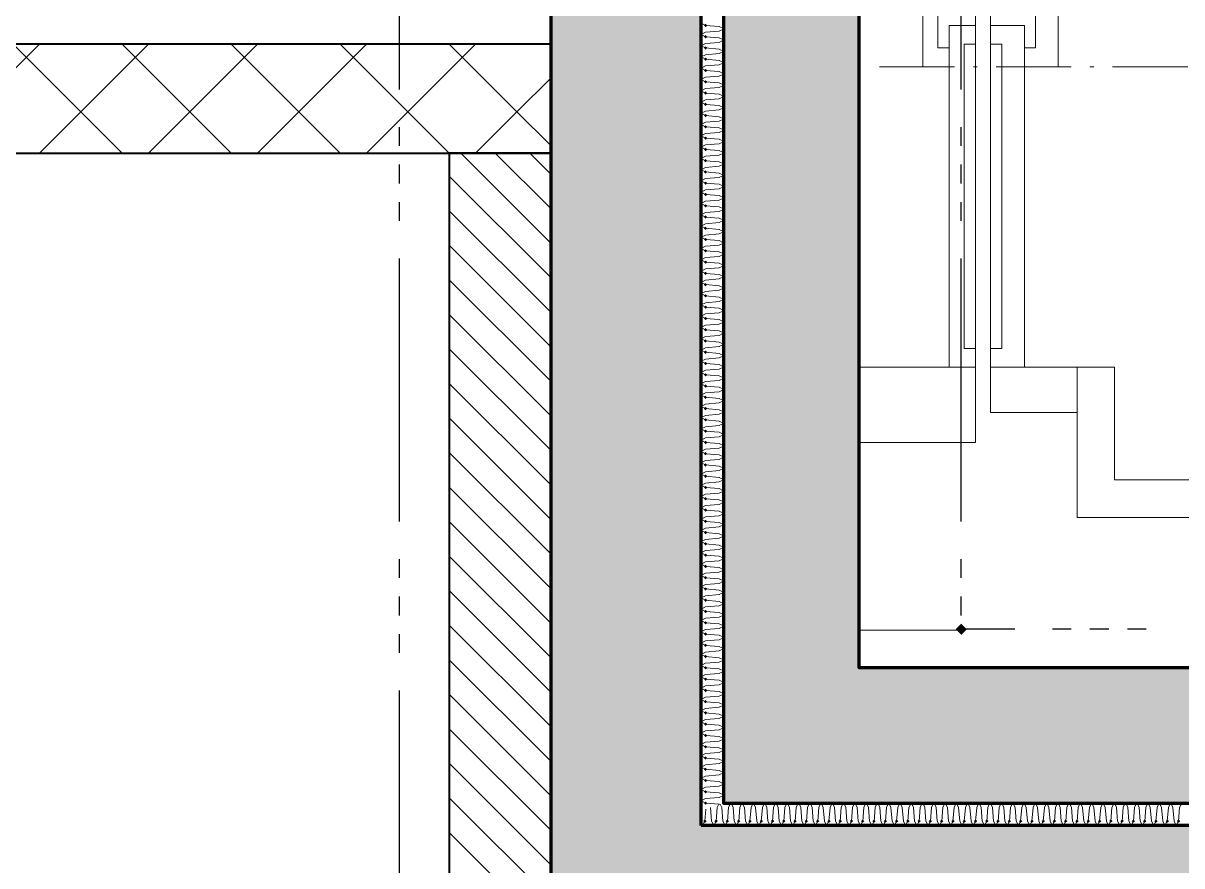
# Model space of a CAD drawing. Header units: millimetres. Extents: x 0 to 594, y 0 to 420.
# Drawn here: x 101.4 to 116.98, y 197.66 to 209 of the extents above; entities that cross this region are included whole.
import ezdxf

# ---------------------------------------------------------------- set-up
doc = ezdxf.new("R2010")
doc.units = ezdxf.units.MM
doc.header["$LTSCALE"] = 8
for name, color, linetype in [('PDF_Kuchyne', 7, 'Continuous'), ('PDF_Pozarni useky', 7, 'Continuous'), ('PDF_Pricky sadrokarton', 7, 'Continuous'), ('PDF_Pricky zdene', 7, 'Continuous'), ('PDF_Steny obvodove nosne', 7, 'Continuous'), ('PDF_Steny sendvic', 7, 'Continuous'), ('PDF_Steny vnitrni', 7, 'Continuous'), ('PDF_Vytah', 7, 'Continuous')]:
    doc.layers.add(name, color=color, linetype=linetype)

msp = doc.modelspace()

# ---------------------------------------------------------------- linework, layer by layer
at = {"layer": 'PDF_Kuchyne', "lineweight": 13}
msp.add_lwpolyline([(107.133, 189.051), (107.133, 207.248), (101.067, 207.248), (89.441, 207.248), (89.441, 201.182), (101.067, 201.182), (101.067, 189.051), (95.001, 189.051), (95.001, 182.985), (107.133, 182.985), (107.133, 189.051)], dxfattribs=at)
at = {"layer": 'PDF_Pozarni useky', "lineweight": 30}
for points in [[(106.466, 208.105), (106.466, 211.644)], [(114.018, 208.105), (114.018, 211.644)], [(106.466, 207.347), (106.466, 207.6)], [(114.018, 207.347), (114.018, 207.6)], [(106.466, 206.841), (106.466, 207.094)], [(114.018, 206.841), (114.018, 207.094)], [(106.466, 206.336), (106.466, 206.589)], [(114.018, 206.336), (114.018, 206.589)], [(106.466, 202.292), (106.466, 205.831)], [(114.018, 202.292), (114.018, 205.831)], [(106.466, 201.534), (106.466, 201.787)], [(114.018, 201.534), (114.018, 201.787)], [(106.466, 201.028), (106.466, 201.281)], [(114.018, 201.028), (114.018, 201.281)], [(114.737, 200.842), (114.018, 200.842)], [(115.496, 200.842), (115.243, 200.842)], [(116.001, 200.842), (115.748, 200.842)], [(116.506, 200.842), (116.254, 200.842)], [(106.466, 200.523), (106.466, 200.776)], [(106.466, 196.479), (106.466, 200.017)]]:
    msp.add_lwpolyline(points, dxfattribs=at)
at = {"layer": 'PDF_Pozarni useky', "lineweight": 30, "transparency": 33554559}
for points in [[(114.093, 200.842), (114.018, 200.766), (114.018, 200.917), (113.942, 200.842)], [(114.018, 200.766), (113.942, 200.842), (114.093, 200.842), (114.018, 200.917)]]:
    msp.add_solid(points, dxfattribs=at)
at = {"layer": 'PDF_Pricky sadrokarton', "lineweight": 40}
msp.add_lwpolyline([(108.649, 182.985), (108.649, 186.978), (108.498, 186.978), (108.498, 207.248), (107.133, 207.248), (107.133, 186.978), (107.133, 182.985)], close=True, dxfattribs=at)
at = {"layer": 'PDF_Pricky sadrokarton', "lineweight": 9}
for points in [[(108.498, 206.038), (107.287, 207.248)], [(108.498, 206.502), (107.752, 207.248)], [(108.498, 206.967), (108.217, 207.248)], [(108.498, 205.573), (107.133, 206.938)], [(108.498, 205.108), (107.133, 206.473)], [(108.498, 204.644), (107.133, 206.009)], [(108.498, 204.179), (107.133, 205.544)], [(108.498, 203.714), (107.133, 205.079)], [(108.498, 203.25), (107.133, 204.615)], [(108.498, 202.785), (107.133, 204.15)], [(108.498, 202.32), (107.133, 203.685)], [(108.498, 201.856), (107.133, 203.221)], [(108.498, 201.391), (107.133, 202.756)], [(108.498, 200.926), (107.133, 202.291)], [(108.498, 200.462), (107.133, 201.827)], [(108.498, 201.856), (108.498, 201.856)], [(108.498, 199.997), (107.133, 201.362)], [(108.498, 199.532), (107.133, 200.897)], [(108.498, 199.068), (107.133, 200.433)], [(108.498, 198.603), (107.133, 199.968)], [(108.498, 198.139), (107.133, 199.503)], [(108.498, 197.674), (107.133, 199.039)], [(108.498, 197.209), (107.133, 198.574)], [(108.498, 196.745), (107.133, 198.109)], [(107.133, 198.109), (107.133, 198.109)]]:
    msp.add_lwpolyline(points, dxfattribs=at)
at = {"layer": 'PDF_Pricky zdene', "lineweight": 40}
msp.add_lwpolyline([(90.907, 207.248), (108.498, 207.248), (108.498, 208.714), (108.447, 208.714), (90.907, 208.714)], dxfattribs=at)
at = {"layer": 'PDF_Pricky zdene', "lineweight": 9}
for points in [[(101.623, 208.714), (100.713, 207.804), (100.157, 207.248)], [(102.735, 207.248), (102.179, 207.804), (101.269, 208.714)], [(103.089, 208.714), (102.179, 207.804), (101.623, 207.248)], [(104.201, 207.248), (103.645, 207.804), (102.735, 208.714)], [(104.555, 208.714), (103.645, 207.804), (103.089, 207.248)], [(105.667, 207.248), (105.111, 207.804), (104.201, 208.714)], [(106.021, 208.714), (105.111, 207.804), (104.555, 207.248)], [(107.133, 207.248), (106.577, 207.804), (105.667, 208.714)], [(107.487, 208.714), (106.577, 207.804), (106.021, 207.248)], [(108.498, 207.349), (108.043, 207.804), (107.133, 208.714)], [(108.498, 208.259), (108.043, 207.804), (107.487, 207.248)]]:
    msp.add_lwpolyline(points, dxfattribs=at)
at = {"layer": 'PDF_Steny obvodove nosne', "lineweight": 70}
for points in [[(110.52, 219.127), (134.783, 219.127), (134.783, 221.149), (131.8, 221.149), (129.071, 221.149), (108.498, 221.149), (108.498, 220.189), (108.498, 219.127), (108.498, 208.714), (108.498, 207.248), (108.498, 198.2)], [(110.52, 198.2), (110.52, 198.402), (110.52, 218.925), (110.52, 219.127)], [(108.498, 198.2), (108.498, 196.178), (110.267, 196.178), (116.939, 196.178), (119.366, 196.178), (132.761, 196.178), (132.761, 189.556), (132.761, 186.978), (132.761, 158.52), (132.761, 156.144), (134.783, 156.144)], [(132.761, 198.2), (110.52, 198.2)]]:
    msp.add_lwpolyline(points, dxfattribs=at)
at = {"layer": 'PDF_Steny obvodove nosne', "color": 9, "lineweight": 9, "true_color": 0xc0c0c0, "transparency": 33554559}
for points in [[(108.498, 219.127), (108.498, 198.2), (110.52, 219.127), (110.52, 198.2)], [(108.498, 196.178), (132.761, 196.178), (108.498, 198.2), (132.761, 198.2)]]:
    msp.add_solid(points, dxfattribs=at)
at = {"layer": 'PDF_Steny sendvic', "lineweight": 30}
for points in [[(110.52, 198.402), (110.52, 198.2), (132.761, 198.2), (134.783, 198.2), (134.833, 198.2), (134.833, 198.503), (134.783, 198.503), (112.643, 198.503), (110.823, 198.503), (110.823, 218.824), (112.643, 218.824), (134.783, 218.824), (134.833, 218.824), (134.833, 219.127), (134.783, 219.127), (110.52, 219.127), (110.52, 218.925)], [(110.52, 218.925), (110.52, 198.402)]]:
    msp.add_lwpolyline(points, dxfattribs=at)
at = {"layer": 'PDF_Steny sendvic', "lineweight": 9}
for points in [[(110.52, 208.997), (110.58, 208.967)], [(110.762, 208.952), (110.58, 208.967)], [(110.762, 208.952), (110.762, 208.952)], [(110.823, 208.925), (110.762, 208.952)], [(110.58, 208.876), (110.52, 208.846)], [(110.52, 208.846), (110.58, 208.815)], [(110.58, 208.876), (110.762, 208.891)], [(110.762, 208.8), (110.58, 208.815)], [(110.762, 208.891), (110.823, 208.918)], [(110.762, 208.8), (110.762, 208.8)], [(110.823, 208.773), (110.762, 208.8)], [(110.762, 208.739), (110.823, 208.767)], [(110.762, 208.739), (110.58, 208.724), (110.52, 208.694)], [(110.52, 208.694), (110.58, 208.664)], [(110.762, 208.649), (110.58, 208.664)], [(110.762, 208.649), (110.762, 208.649)], [(110.823, 208.621), (110.762, 208.649)], [(110.762, 208.588), (110.823, 208.615)], [(110.762, 208.588), (110.58, 208.573), (110.52, 208.542)], [(110.52, 208.542), (110.58, 208.512)], [(110.762, 208.497), (110.58, 208.512)], [(110.762, 208.497), (110.762, 208.497)], [(110.823, 208.47), (110.762, 208.497)], [(110.762, 208.436), (110.823, 208.463)], [(110.762, 208.436), (110.58, 208.421), (110.52, 208.391)], [(110.52, 208.391), (110.58, 208.36)], [(110.762, 208.345), (110.58, 208.36)], [(110.762, 208.345), (110.762, 208.345)], [(110.823, 208.318), (110.762, 208.345)], [(110.762, 208.284), (110.823, 208.312)], [(110.762, 208.284), (110.58, 208.269), (110.52, 208.239)], [(110.52, 208.239), (110.58, 208.209)], [(110.762, 208.194), (110.58, 208.209)], [(110.762, 208.194), (110.762, 208.194)], [(110.823, 208.166), (110.762, 208.194)], [(110.762, 208.133), (110.823, 208.16)], [(110.58, 208.118), (110.52, 208.087)], [(110.52, 208.087), (110.58, 208.057)], [(110.58, 208.118), (110.762, 208.133)], [(110.762, 208.042), (110.58, 208.057)], [(110.762, 208.042), (110.762, 208.042)], [(110.823, 208.015), (110.762, 208.042)], [(110.762, 207.981), (110.823, 208.008)], [(110.762, 207.981), (110.58, 207.966), (110.52, 207.936)], [(110.52, 207.936), (110.58, 207.905)], [(110.762, 207.829), (110.58, 207.814), (110.52, 207.784)], [(110.762, 207.89), (110.58, 207.905)], [(110.762, 207.89), (110.762, 207.89)], [(110.823, 207.863), (110.762, 207.89)], [(110.762, 207.829), (110.823, 207.857)], [(110.52, 207.784), (110.58, 207.754)], [(110.762, 207.678), (110.58, 207.663), (110.52, 207.632)], [(110.762, 207.739), (110.58, 207.754)], [(110.762, 207.739), (110.762, 207.739)], [(110.823, 207.711), (110.762, 207.739)], [(110.762, 207.678), (110.823, 207.705)], [(110.52, 207.632), (110.58, 207.602)], [(110.762, 207.526), (110.58, 207.511), (110.52, 207.481)], [(110.762, 207.587), (110.58, 207.602)], [(110.762, 207.587), (110.762, 207.587)], [(110.823, 207.56), (110.762, 207.587)], [(110.762, 207.526), (110.823, 207.553)], [(110.52, 207.481), (110.58, 207.45)], [(110.762, 207.374), (110.58, 207.359), (110.52, 207.329)], [(110.762, 207.435), (110.58, 207.45)], [(110.762, 207.435), (110.762, 207.435)], [(110.823, 207.408), (110.762, 207.435)], [(110.762, 207.374), (110.823, 207.402)], [(110.52, 207.329), (110.58, 207.299)], [(110.762, 207.223), (110.58, 207.208), (110.52, 207.177)], [(110.762, 207.284), (110.58, 207.299)], [(110.762, 207.284), (110.762, 207.284)], [(110.823, 207.256), (110.762, 207.284)], [(110.762, 207.223), (110.823, 207.25)], [(110.52, 207.177), (110.58, 207.147)], [(110.762, 207.071), (110.58, 207.056), (110.52, 207.026)], [(110.762, 207.132), (110.58, 207.147)], [(110.762, 207.132), (110.762, 207.132)], [(110.823, 207.105), (110.762, 207.132)], [(110.762, 207.071), (110.823, 207.098)], [(110.52, 207.026), (110.58, 206.995)], [(110.762, 206.92), (110.58, 206.905), (110.52, 206.874)], [(110.762, 206.98), (110.58, 206.995)], [(110.762, 206.98), (110.762, 206.98)], [(110.823, 206.953), (110.762, 206.98)], [(110.762, 206.92), (110.823, 206.947)], [(110.52, 206.874), (110.58, 206.844)], [(110.762, 206.768), (110.58, 206.753), (110.52, 206.723)], [(110.762, 206.829), (110.58, 206.844)], [(110.762, 206.829), (110.762, 206.829)], [(110.823, 206.802), (110.762, 206.829)], [(110.762, 206.768), (110.823, 206.795)], [(110.52, 206.723), (110.58, 206.692)], [(110.762, 206.616), (110.58, 206.601), (110.52, 206.571)], [(110.762, 206.677), (110.58, 206.692)], [(110.762, 206.677), (110.762, 206.677)], [(110.823, 206.65), (110.762, 206.677)], [(110.762, 206.616), (110.823, 206.644)], [(110.52, 206.571), (110.58, 206.541)], [(110.762, 206.465), (110.58, 206.45), (110.52, 206.419)], [(110.762, 206.526), (110.58, 206.541)], [(110.762, 206.526), (110.762, 206.526)], [(110.823, 206.498), (110.762, 206.526)], [(110.762, 206.465), (110.823, 206.492)], [(110.52, 206.419), (110.58, 206.389)], [(110.762, 206.313), (110.58, 206.298), (110.52, 206.268)], [(110.762, 206.374), (110.58, 206.389)], [(110.762, 206.374), (110.762, 206.374)], [(110.823, 206.347), (110.762, 206.374)], [(110.762, 206.313), (110.823, 206.34)], [(110.52, 206.268), (110.58, 206.237)], [(110.762, 206.161), (110.58, 206.146), (110.52, 206.116)], [(110.52, 206.116), (110.58, 206.086)], [(110.762, 206.222), (110.58, 206.237)], [(110.762, 206.222), (110.762, 206.222)], [(110.823, 206.195), (110.762, 206.222)], [(110.762, 206.161), (110.823, 206.189)], [(110.58, 205.995), (110.52, 205.964)], [(110.52, 205.964), (110.58, 205.934)], [(110.762, 206.071), (110.58, 206.086)], [(110.58, 205.995), (110.762, 206.01)], [(110.762, 206.071), (110.762, 206.071)], [(110.823, 206.043), (110.762, 206.071)], [(110.762, 206.01), (110.823, 206.037)], [(110.58, 205.843), (110.52, 205.813)], [(110.52, 205.813), (110.58, 205.782)], [(110.762, 205.919), (110.58, 205.934)], [(110.58, 205.843), (110.762, 205.858)], [(110.762, 205.919), (110.762, 205.919)], [(110.823, 205.892), (110.762, 205.919)], [(110.762, 205.858), (110.823, 205.885)], [(110.58, 205.691), (110.52, 205.661)], [(110.52, 205.661), (110.58, 205.631)], [(110.762, 205.767), (110.58, 205.782)], [(110.58, 205.691), (110.762, 205.706)], [(110.762, 205.767), (110.762, 205.767)], [(110.823, 205.74), (110.762, 205.767)], [(110.762, 205.706), (110.823, 205.734)], [(110.58, 205.54), (110.52, 205.509)], [(110.52, 205.509), (110.58, 205.479)], [(110.762, 205.616), (110.58, 205.631)], [(110.58, 205.54), (110.762, 205.555)], [(110.762, 205.616), (110.762, 205.616)], [(110.823, 205.588), (110.762, 205.616)], [(110.762, 205.555), (110.823, 205.582)], [(110.58, 205.388), (110.52, 205.358)], [(110.52, 205.358), (110.58, 205.327)], [(110.762, 205.464), (110.58, 205.479)], [(110.58, 205.388), (110.762, 205.403), (110.823, 205.43)], [(110.762, 205.464), (110.762, 205.464)], [(110.823, 205.437), (110.762, 205.464)], [(110.58, 205.236), (110.52, 205.206)], [(110.52, 205.206), (110.58, 205.176)], [(110.762, 205.312), (110.58, 205.327)], [(110.58, 205.236), (110.762, 205.251)], [(110.762, 205.312), (110.762, 205.312)], [(110.823, 205.285), (110.762, 205.312)], [(110.762, 205.251), (110.823, 205.279)], [(110.58, 205.085), (110.52, 205.054)], [(110.52, 205.054), (110.58, 205.024)], [(110.762, 205.161), (110.58, 205.176)], [(110.58, 205.085), (110.762, 205.1)], [(110.762, 205.161), (110.762, 205.161)], [(110.823, 205.133), (110.762, 205.161)], [(110.762, 205.1), (110.823, 205.127)], [(110.58, 204.933), (110.52, 204.903)], [(110.52, 204.903), (110.58, 204.872)], [(110.762, 205.009), (110.58, 205.024)], [(110.58, 204.933), (110.762, 204.948)], [(110.762, 204.857), (110.58, 204.872)], [(110.762, 205.009), (110.762, 205.009)], [(110.823, 204.982), (110.762, 205.009)], [(110.762, 204.948), (110.823, 204.975)], [(110.58, 204.781), (110.52, 204.751)], [(110.52, 204.751), (110.58, 204.721)], [(110.58, 204.781), (110.762, 204.796)], [(110.762, 204.706), (110.58, 204.721)], [(110.762, 204.857), (110.762, 204.857)], [(110.823, 204.83), (110.762, 204.857)], [(110.762, 204.796), (110.823, 204.824)], [(110.58, 204.63), (110.52, 204.599)], [(110.52, 204.599), (110.58, 204.569)], [(110.58, 204.63), (110.762, 204.645)], [(110.762, 204.554), (110.58, 204.569)], [(110.762, 204.706), (110.762, 204.706)], [(110.823, 204.679), (110.762, 204.706)], [(110.762, 204.645), (110.823, 204.672)], [(110.58, 204.478), (110.52, 204.448)], [(110.52, 204.448), (110.58, 204.418)], [(110.58, 204.478), (110.762, 204.493)], [(110.762, 204.403), (110.58, 204.418)], [(110.762, 204.554), (110.762, 204.554)], [(110.823, 204.527), (110.762, 204.554)], [(110.762, 204.493), (110.823, 204.52)], [(110.762, 204.403), (110.762, 204.403)], [(110.823, 204.375), (110.762, 204.403)], [(110.58, 204.327), (110.52, 204.296)], [(110.52, 204.296), (110.58, 204.266)], [(110.58, 204.327), (110.762, 204.342)], [(110.762, 204.251), (110.58, 204.266)], [(110.762, 204.342), (110.823, 204.369)], [(110.762, 204.251), (110.762, 204.251)], [(110.823, 204.224), (110.762, 204.251)], [(110.58, 204.175), (110.52, 204.145)], [(110.52, 204.145), (110.58, 204.114)], [(110.58, 204.175), (110.762, 204.19)], [(110.762, 204.099), (110.58, 204.114)], [(110.762, 204.19), (110.823, 204.217)], [(110.762, 204.099), (110.762, 204.099)], [(110.823, 204.072), (110.762, 204.099)], [(110.58, 204.023), (110.52, 203.993)], [(110.52, 203.993), (110.58, 203.963)], [(110.58, 204.023), (110.762, 204.038)], [(110.762, 203.948), (110.58, 203.963)], [(110.762, 204.038), (110.823, 204.066)], [(110.762, 203.948), (110.762, 203.948)], [(110.823, 203.92), (110.762, 203.948)], [(110.58, 203.872), (110.52, 203.841)], [(110.52, 203.841), (110.58, 203.811)], [(110.58, 203.872), (110.762, 203.887)], [(110.762, 203.796), (110.58, 203.811)], [(110.762, 203.887), (110.823, 203.914)], [(110.762, 203.796), (110.762, 203.796)], [(110.823, 203.769), (110.762, 203.796)], [(110.58, 203.72), (110.52, 203.69)], [(110.52, 203.69), (110.58, 203.659)], [(110.58, 203.72), (110.762, 203.735), (110.823, 203.762)], [(110.762, 203.644), (110.58, 203.659)], [(110.762, 203.644), (110.762, 203.644)], [(110.823, 203.617), (110.762, 203.644)], [(110.58, 203.568), (110.52, 203.538)], [(110.52, 203.538), (110.58, 203.508)], [(110.58, 203.568), (110.762, 203.583)], [(110.762, 203.493), (110.58, 203.508)], [(110.762, 203.583), (110.823, 203.611)], [(110.762, 203.493), (110.762, 203.493)], [(110.823, 203.465), (110.762, 203.493)], [(110.58, 203.417), (110.52, 203.386)], [(110.52, 203.386), (110.58, 203.356)], [(110.58, 203.417), (110.762, 203.432)], [(110.762, 203.341), (110.58, 203.356)], [(110.762, 203.432), (110.823, 203.459)], [(110.762, 203.341), (110.762, 203.341)], [(110.823, 203.314), (110.762, 203.341)], [(110.58, 203.265), (110.52, 203.235)], [(110.52, 203.235), (110.58, 203.204)], [(110.58, 203.265), (110.762, 203.28)], [(110.762, 203.189), (110.58, 203.204)], [(110.58, 203.113), (110.762, 203.128), (110.823, 203.156)], [(110.762, 203.28), (110.823, 203.307)], [(110.762, 203.189), (110.762, 203.189)], [(110.823, 203.162), (110.762, 203.189)], [(110.58, 203.113), (110.52, 203.083)], [(110.52, 203.083), (110.58, 203.053)], [(110.762, 203.038), (110.58, 203.053)], [(110.762, 203.038), (110.762, 203.038)], [(110.823, 203.01), (110.762, 203.038)], [(110.762, 202.977), (110.823, 203.004)], [(110.58, 202.962), (110.52, 202.931)], [(110.52, 202.931), (110.58, 202.901)], [(110.58, 202.962), (110.762, 202.977)], [(110.762, 202.886), (110.58, 202.901)], [(110.762, 202.886), (110.762, 202.886)], [(110.823, 202.859), (110.762, 202.886)], [(110.762, 202.825), (110.823, 202.852)], [(110.58, 202.81), (110.52, 202.78)], [(110.52, 202.78), (110.58, 202.749)], [(110.58, 202.81), (110.762, 202.825)], [(110.762, 202.734), (110.58, 202.749)], [(110.762, 202.734), (110.762, 202.734)], [(110.823, 202.707), (110.762, 202.734)], [(110.762, 202.673), (110.823, 202.701)], [(110.58, 202.658), (110.52, 202.628)], [(110.52, 202.628), (110.58, 202.598)], [(110.58, 202.658), (110.762, 202.673)], [(110.762, 202.583), (110.58, 202.598)], [(110.762, 202.583), (110.762, 202.583)], [(110.823, 202.555), (110.762, 202.583)], [(110.762, 202.522), (110.823, 202.549)], [(110.58, 202.507), (110.52, 202.476)], [(110.52, 202.476), (110.58, 202.446)], [(110.58, 202.507), (110.762, 202.522)], [(110.762, 202.431), (110.58, 202.446)], [(110.762, 202.431), (110.762, 202.431)], [(110.823, 202.404), (110.762, 202.431)], [(110.762, 202.37), (110.823, 202.397)], [(110.58, 202.355), (110.52, 202.325)], [(110.52, 202.325), (110.58, 202.294)], [(110.58, 202.355), (110.762, 202.37)], [(110.762, 202.279), (110.58, 202.294)], [(110.762, 202.279), (110.762, 202.279)], [(110.762, 202.279), (110.762, 202.279)], [(110.823, 202.252), (110.762, 202.279)], [(110.762, 202.219), (110.823, 202.246)], [(110.58, 202.204), (110.52, 202.173)], [(110.52, 202.173), (110.58, 202.143)], [(110.58, 202.204), (110.762, 202.219)], [(110.762, 202.128), (110.58, 202.143)], [(110.58, 202.052), (110.762, 202.067)], [(110.762, 202.128), (110.762, 202.128)], [(110.823, 202.101), (110.762, 202.128)], [(110.762, 202.067), (110.823, 202.094)], [(110.58, 202.052), (110.52, 202.022)], [(110.52, 202.022), (110.58, 201.991)], [(110.762, 201.976), (110.58, 201.991)], [(110.58, 201.9), (110.762, 201.915)], [(110.762, 201.976), (110.762, 201.976)], [(110.823, 201.949), (110.762, 201.976)], [(110.762, 201.915), (110.823, 201.943)], [(110.58, 201.9), (110.52, 201.87)], [(110.52, 201.87), (110.58, 201.84)], [(110.762, 201.825), (110.58, 201.84)], [(110.58, 201.749), (110.762, 201.764)], [(110.762, 201.825), (110.762, 201.825)], [(110.823, 201.797), (110.762, 201.825)], [(110.762, 201.764), (110.823, 201.791)], [(110.58, 201.749), (110.52, 201.718)], [(110.52, 201.718), (110.58, 201.688)], [(110.762, 201.673), (110.58, 201.688)], [(110.58, 201.597), (110.762, 201.612)], [(110.762, 201.673), (110.762, 201.673)], [(110.823, 201.646), (110.762, 201.673)], [(110.762, 201.612), (110.823, 201.639)], [(110.58, 201.597), (110.52, 201.567)], [(110.52, 201.567), (110.58, 201.536)], [(110.58, 201.445), (110.52, 201.415)], [(110.762, 201.521), (110.58, 201.536)], [(110.58, 201.445), (110.762, 201.46)], [(110.762, 201.521), (110.762, 201.521)], [(110.823, 201.494), (110.762, 201.521)], [(110.762, 201.46), (110.823, 201.488)], [(110.52, 201.415), (110.58, 201.385)], [(110.58, 201.294), (110.52, 201.263)], [(110.762, 201.37), (110.58, 201.385)], [(110.58, 201.294), (110.762, 201.309)], [(110.762, 201.37), (110.762, 201.37)], [(110.823, 201.342), (110.762, 201.37)], [(110.762, 201.309), (110.823, 201.336)], [(110.52, 201.263), (110.58, 201.233)], [(110.58, 201.142), (110.52, 201.112)], [(110.762, 201.218), (110.58, 201.233)], [(110.58, 201.142), (110.762, 201.157)], [(110.762, 201.218), (110.762, 201.218)], [(110.823, 201.191), (110.762, 201.218)], [(110.762, 201.157), (110.823, 201.184)], [(110.52, 201.112), (110.58, 201.081)], [(110.58, 200.99), (110.52, 200.96)], [(110.762, 201.066), (110.58, 201.081)], [(110.58, 200.99), (110.762, 201.005)], [(110.762, 201.066), (110.762, 201.066)], [(110.823, 201.039), (110.762, 201.066)], [(110.762, 201.005), (110.823, 201.033)], [(110.762, 200.915), (110.58, 200.93), (110.52, 200.96)], [(110.58, 200.839), (110.52, 200.808)], [(110.58, 200.839), (110.762, 200.854)], [(110.762, 200.915), (110.762, 200.915)], [(110.823, 200.887), (110.762, 200.915)], [(110.762, 200.854), (110.823, 200.881)], [(110.52, 200.808), (110.58, 200.778)], [(110.58, 200.687), (110.52, 200.657)], [(110.762, 200.763), (110.58, 200.778)], [(110.58, 200.687), (110.762, 200.702)], [(110.762, 200.763), (110.762, 200.763)], [(110.823, 200.736), (110.762, 200.763)], [(110.762, 200.702), (110.823, 200.729)], [(110.52, 200.657), (110.58, 200.626)], [(110.58, 200.535), (110.52, 200.505)], [(110.762, 200.611), (110.58, 200.626)], [(110.58, 200.535), (110.762, 200.55)], [(110.762, 200.611), (110.762, 200.611)], [(110.823, 200.584), (110.762, 200.611)], [(110.762, 200.55), (110.823, 200.578)], [(110.52, 200.505), (110.58, 200.475)], [(110.58, 200.384), (110.52, 200.353)], [(110.762, 200.308), (110.58, 200.323), (110.52, 200.353)], [(110.762, 200.46), (110.58, 200.475)], [(110.58, 200.384), (110.762, 200.399)], [(110.762, 200.46), (110.762, 200.46)], [(110.823, 200.432), (110.762, 200.46)], [(110.762, 200.399), (110.823, 200.426)], [(110.58, 200.232), (110.52, 200.202)], [(110.52, 200.202), (110.58, 200.171)], [(110.58, 200.232), (110.762, 200.247)], [(110.762, 200.308), (110.762, 200.308)], [(110.823, 200.281), (110.762, 200.308)], [(110.762, 200.247), (110.823, 200.274)], [(110.58, 200.08), (110.52, 200.05)], [(110.52, 200.05), (110.58, 200.02)], [(110.762, 200.156), (110.58, 200.171)], [(110.58, 200.08), (110.762, 200.095)], [(110.762, 200.156), (110.762, 200.156)], [(110.823, 200.129), (110.762, 200.156)], [(110.762, 200.095), (110.823, 200.123)], [(110.58, 199.929), (110.52, 199.899)], [(110.52, 199.899), (110.58, 199.868)], [(110.762, 200.005), (110.58, 200.02)], [(110.58, 199.929), (110.762, 199.944)], [(110.762, 200.005), (110.762, 200.005)], [(110.823, 199.978), (110.762, 200.005)], [(110.762, 199.944), (110.823, 199.971)], [(110.58, 199.777), (110.52, 199.747)], [(110.52, 199.747), (110.58, 199.717)], [(110.762, 199.853), (110.58, 199.868)], [(110.58, 199.777), (110.762, 199.792)], [(110.762, 199.853), (110.762, 199.853)], [(110.823, 199.826), (110.762, 199.853)], [(110.762, 199.792), (110.823, 199.819)], [(110.58, 199.626), (110.52, 199.595)], [(110.52, 199.595), (110.58, 199.565)], [(110.762, 199.702), (110.58, 199.717)], [(110.58, 199.626), (110.762, 199.641)], [(110.762, 199.702), (110.762, 199.702)], [(110.823, 199.674), (110.762, 199.702)], [(110.762, 199.641), (110.823, 199.668)], [(110.58, 199.474), (110.52, 199.444)], [(110.52, 199.444), (110.58, 199.413)], [(110.762, 199.55), (110.58, 199.565)], [(110.58, 199.474), (110.762, 199.489)], [(110.762, 199.55), (110.762, 199.55)], [(110.823, 199.523), (110.762, 199.55)], [(110.762, 199.489), (110.823, 199.516)], [(110.58, 199.322), (110.52, 199.292)], [(110.52, 199.292), (110.58, 199.262)], [(110.762, 199.398), (110.58, 199.413)], [(110.58, 199.322), (110.762, 199.337)], [(110.762, 199.247), (110.58, 199.262)], [(110.762, 199.398), (110.762, 199.398)], [(110.823, 199.371), (110.762, 199.398)], [(110.762, 199.337), (110.823, 199.365)], [(110.58, 199.171), (110.52, 199.14)], [(110.52, 199.14), (110.58, 199.11)], [(110.58, 199.171), (110.762, 199.186)], [(110.762, 199.095), (110.58, 199.11)], [(110.762, 199.247), (110.762, 199.247)], [(110.823, 199.219), (110.762, 199.247)], [(110.762, 199.186), (110.823, 199.213)], [(110.58, 199.019), (110.52, 198.989)], [(110.52, 198.989), (110.58, 198.958)], [(110.58, 199.019), (110.762, 199.034)], [(110.762, 198.943), (110.58, 198.958)], [(110.762, 199.095), (110.762, 199.095)], [(110.823, 199.068), (110.762, 199.095)], [(110.762, 199.034), (110.823, 199.061)], [(110.58, 198.867), (110.52, 198.837)], [(110.52, 198.837), (110.58, 198.807)], [(110.58, 198.867), (110.762, 198.882)], [(110.762, 198.792), (110.58, 198.807)], [(110.762, 198.943), (110.762, 198.943)], [(110.823, 198.916), (110.762, 198.943)], [(110.762, 198.882), (110.823, 198.91)], [(110.58, 198.716), (110.52, 198.685)], [(110.52, 198.685), (110.58, 198.655)], [(110.58, 198.716), (110.762, 198.731)], [(110.762, 198.64), (110.58, 198.655)], [(110.762, 198.792), (110.762, 198.792)], [(110.823, 198.764), (110.762, 198.792)], [(110.762, 198.731), (110.823, 198.758)], [(110.762, 198.64), (110.762, 198.64)], [(110.823, 198.613), (110.762, 198.64)], [(110.58, 198.564), (110.52, 198.534)], [(110.52, 198.534), (110.58, 198.503)], [(110.58, 198.564), (110.762, 198.579)], [(110.762, 198.488), (110.58, 198.503)], [(110.762, 198.579), (110.823, 198.606)], [(110.762, 198.488), (110.762, 198.488)], [(110.769, 198.485), (110.762, 198.488)], [(110.798, 198.443), (110.777, 198.488)], [(110.916, 198.503), (110.889, 198.443)], [(110.949, 198.443), (110.922, 198.503)], [(111.067, 198.503), (111.04, 198.443)], [(111.101, 198.443), (111.074, 198.503)], [(111.219, 198.503), (111.192, 198.443)], [(111.253, 198.443), (111.225, 198.503)], [(111.371, 198.503), (111.343, 198.443)], [(111.404, 198.443), (111.377, 198.503)], [(111.522, 198.503), (111.495, 198.443)], [(111.556, 198.443), (111.529, 198.503)], [(111.674, 198.503), (111.647, 198.443)], [(111.708, 198.443), (111.68, 198.503)], [(111.826, 198.503), (111.798, 198.443)], [(111.859, 198.443), (111.832, 198.503)], [(111.977, 198.503), (111.95, 198.443)], [(112.011, 198.443), (111.984, 198.503)], [(112.129, 198.503), (112.102, 198.443)], [(112.163, 198.443), (112.135, 198.503)], [(112.281, 198.503), (112.253, 198.443)], [(112.314, 198.443), (112.287, 198.503)], [(112.432, 198.503), (112.405, 198.443)], [(112.466, 198.443), (112.439, 198.503)], [(112.584, 198.503), (112.557, 198.443)], [(112.618, 198.443), (112.59, 198.503)], [(112.736, 198.503), (112.708, 198.443)], [(112.769, 198.443), (112.742, 198.503)], [(112.887, 198.503), (112.86, 198.443)], [(112.921, 198.443), (112.894, 198.503)], [(113.039, 198.503), (113.012, 198.443)], [(113.072, 198.443), (113.045, 198.503)], [(113.19, 198.503), (113.163, 198.443)], [(113.224, 198.443), (113.197, 198.503)], [(113.342, 198.503), (113.315, 198.443)], [(113.376, 198.443), (113.349, 198.503)], [(113.494, 198.503), (113.466, 198.443)], [(113.527, 198.443), (113.5, 198.503)], [(113.645, 198.503), (113.618, 198.443)], [(113.679, 198.443), (113.652, 198.503)], [(113.797, 198.503), (113.77, 198.443)], [(113.831, 198.443), (113.803, 198.503)], [(113.949, 198.503), (113.921, 198.443)], [(113.982, 198.443), (113.955, 198.503)], [(114.1, 198.503), (114.073, 198.443)], [(114.134, 198.443), (114.107, 198.503)], [(114.252, 198.503), (114.225, 198.443)], [(114.286, 198.443), (114.258, 198.503)], [(114.404, 198.503), (114.376, 198.443)], [(114.437, 198.443), (114.41, 198.503)], [(114.555, 198.503), (114.528, 198.443)], [(114.589, 198.443), (114.562, 198.503)], [(114.707, 198.503), (114.68, 198.443)], [(114.741, 198.443), (114.713, 198.503)], [(114.859, 198.503), (114.831, 198.443)], [(114.892, 198.443), (114.865, 198.503)], [(115.01, 198.503), (114.983, 198.443)], [(115.044, 198.443), (115.017, 198.503)], [(115.162, 198.503), (115.135, 198.443)], [(115.196, 198.443), (115.168, 198.503)], [(115.314, 198.503), (115.286, 198.443)], [(115.347, 198.443), (115.32, 198.503)], [(115.465, 198.503), (115.438, 198.443)], [(115.499, 198.443), (115.472, 198.503)], [(115.617, 198.503), (115.589, 198.443)], [(115.65, 198.443), (115.623, 198.503)], [(115.768, 198.503), (115.741, 198.443)], [(115.802, 198.443), (115.775, 198.503)], [(115.92, 198.503), (115.893, 198.443)], [(115.954, 198.443), (115.926, 198.503)], [(116.072, 198.503), (116.044, 198.443)], [(116.105, 198.443), (116.078, 198.503)], [(116.223, 198.503), (116.196, 198.443)], [(116.257, 198.443), (116.23, 198.503)], [(116.375, 198.503), (116.348, 198.443)], [(116.409, 198.443), (116.381, 198.503)], [(116.527, 198.503), (116.499, 198.443)], [(116.56, 198.443), (116.533, 198.503)], [(116.678, 198.503), (116.651, 198.443)], [(116.712, 198.443), (116.685, 198.503)], [(116.83, 198.503), (116.803, 198.443)], [(116.864, 198.443), (116.836, 198.503)], [(116.982, 198.503), (116.954, 198.443)], [(110.584, 198.424), (110.57, 198.261)], [(110.646, 198.443), (110.645, 198.444)], [(110.661, 198.261), (110.646, 198.443)], [(110.737, 198.443), (110.722, 198.261)], [(110.754, 198.48), (110.737, 198.443)], [(110.737, 198.443), (110.737, 198.443)], [(110.813, 198.261), (110.798, 198.443)], [(110.889, 198.443), (110.873, 198.261)], [(110.889, 198.443), (110.889, 198.443)], [(110.964, 198.261), (110.949, 198.443)], [(111.04, 198.443), (111.025, 198.261)], [(111.04, 198.443), (111.04, 198.443)], [(111.116, 198.261), (111.101, 198.443)], [(111.192, 198.443), (111.177, 198.261)], [(111.192, 198.443), (111.192, 198.443)], [(111.268, 198.261), (111.253, 198.443)], [(111.343, 198.443), (111.328, 198.261)], [(111.343, 198.443), (111.343, 198.443)], [(111.419, 198.261), (111.404, 198.443)], [(111.495, 198.443), (111.48, 198.261)], [(111.495, 198.443), (111.495, 198.443)], [(111.571, 198.261), (111.556, 198.443)], [(111.647, 198.443), (111.632, 198.261)], [(111.647, 198.443), (111.647, 198.443)], [(111.723, 198.261), (111.708, 198.443)], [(111.798, 198.443), (111.783, 198.261)], [(111.798, 198.443), (111.798, 198.443)], [(111.874, 198.261), (111.859, 198.443)], [(111.95, 198.443), (111.935, 198.261)], [(111.95, 198.443), (111.95, 198.443)], [(112.026, 198.261), (112.011, 198.443)], [(112.102, 198.443), (112.087, 198.261)], [(112.102, 198.443), (112.102, 198.443)], [(112.178, 198.261), (112.163, 198.443)], [(112.253, 198.443), (112.238, 198.261)], [(112.253, 198.443), (112.253, 198.443)], [(112.329, 198.261), (112.314, 198.443)], [(112.405, 198.443), (112.39, 198.261)], [(112.405, 198.443), (112.405, 198.443)], [(112.481, 198.261), (112.466, 198.443)], [(112.557, 198.443), (112.542, 198.261)], [(112.557, 198.443), (112.557, 198.443)], [(112.633, 198.261), (112.618, 198.443)], [(112.708, 198.443), (112.693, 198.261)], [(112.708, 198.443), (112.708, 198.443)], [(112.784, 198.261), (112.769, 198.443)], [(112.86, 198.443), (112.845, 198.261)], [(112.86, 198.443), (112.86, 198.443)], [(112.936, 198.261), (112.921, 198.443)], [(113.012, 198.443), (112.997, 198.261)], [(113.012, 198.443), (113.012, 198.443)], [(113.088, 198.261), (113.072, 198.443)], [(113.163, 198.443), (113.148, 198.261)], [(113.163, 198.443), (113.163, 198.443)], [(113.239, 198.261), (113.224, 198.443)], [(113.315, 198.443), (113.3, 198.261)], [(113.315, 198.443), (113.315, 198.443)], [(113.391, 198.261), (113.376, 198.443)], [(113.466, 198.443), (113.451, 198.261)], [(113.466, 198.443), (113.466, 198.443)], [(113.542, 198.261), (113.527, 198.443)], [(113.618, 198.443), (113.603, 198.261)], [(113.618, 198.443), (113.618, 198.443)], [(113.694, 198.261), (113.679, 198.443)], [(113.77, 198.443), (113.755, 198.261)], [(113.77, 198.443), (113.77, 198.443)], [(113.846, 198.261), (113.831, 198.443)], [(113.921, 198.443), (113.906, 198.261)], [(113.921, 198.443), (113.921, 198.443)], [(113.997, 198.261), (113.982, 198.443)], [(114.073, 198.443), (114.058, 198.261)], [(114.073, 198.443), (114.073, 198.443)], [(114.149, 198.261), (114.134, 198.443)], [(114.225, 198.443), (114.21, 198.261)], [(114.225, 198.443), (114.225, 198.443)], [(114.301, 198.261), (114.286, 198.443)], [(114.376, 198.443), (114.361, 198.261)], [(114.376, 198.443), (114.376, 198.443)], [(114.452, 198.261), (114.437, 198.443)], [(114.528, 198.443), (114.513, 198.261)], [(114.528, 198.443), (114.528, 198.443)], [(114.604, 198.261), (114.589, 198.443)], [(114.68, 198.443), (114.665, 198.261)], [(114.68, 198.443), (114.68, 198.443)], [(114.756, 198.261), (114.741, 198.443)], [(114.831, 198.443), (114.816, 198.261)], [(114.831, 198.443), (114.831, 198.443)], [(114.907, 198.261), (114.892, 198.443)], [(114.983, 198.443), (114.968, 198.261)], [(114.983, 198.443), (114.983, 198.443)], [(115.059, 198.261), (115.044, 198.443)], [(115.135, 198.443), (115.12, 198.261)], [(115.135, 198.443), (115.135, 198.443)], [(115.211, 198.261), (115.196, 198.443)], [(115.286, 198.443), (115.271, 198.261)], [(115.286, 198.443), (115.286, 198.443)], [(115.362, 198.261), (115.347, 198.443)], [(115.438, 198.443), (115.423, 198.261)], [(115.438, 198.443), (115.438, 198.443)], [(115.514, 198.261), (115.499, 198.443)], [(115.589, 198.443), (115.575, 198.261)], [(115.589, 198.443), (115.589, 198.443)], [(115.665, 198.261), (115.65, 198.443)], [(115.741, 198.443), (115.726, 198.261)], [(115.741, 198.443), (115.741, 198.443)], [(115.817, 198.261), (115.802, 198.443)], [(115.893, 198.443), (115.878, 198.261)], [(115.893, 198.443), (115.893, 198.443)], [(115.969, 198.261), (115.954, 198.443)], [(116.044, 198.443), (116.029, 198.261)], [(116.044, 198.443), (116.044, 198.443)], [(116.12, 198.261), (116.105, 198.443)], [(116.196, 198.443), (116.181, 198.261)], [(116.196, 198.443), (116.196, 198.443)], [(116.272, 198.261), (116.257, 198.443)], [(116.348, 198.443), (116.333, 198.261)], [(116.348, 198.443), (116.348, 198.443)], [(116.424, 198.261), (116.409, 198.443)], [(116.499, 198.443), (116.484, 198.261)], [(116.499, 198.443), (116.499, 198.443)], [(116.575, 198.261), (116.56, 198.443)], [(116.651, 198.443), (116.636, 198.261)], [(116.651, 198.443), (116.651, 198.443)], [(116.727, 198.261), (116.712, 198.443)], [(116.803, 198.443), (116.788, 198.261)], [(116.803, 198.443), (116.803, 198.443)], [(116.879, 198.261), (116.864, 198.443)], [(116.954, 198.443), (116.939, 198.261)], [(116.954, 198.443), (116.954, 198.443)], [(110.52, 198.241), (110.54, 198.2)], [(110.54, 198.2), (110.57, 198.261)], [(110.661, 198.261), (110.692, 198.2)], [(110.692, 198.2), (110.722, 198.261)], [(110.692, 198.2), (110.692, 198.2)], [(110.813, 198.261), (110.843, 198.2)], [(110.843, 198.2), (110.873, 198.261)], [(110.964, 198.261), (110.995, 198.2)], [(110.995, 198.2), (111.025, 198.261)], [(111.116, 198.261), (111.146, 198.2)], [(111.146, 198.2), (111.177, 198.261)], [(111.268, 198.261), (111.298, 198.2)], [(111.298, 198.2), (111.328, 198.261)], [(111.419, 198.261), (111.45, 198.2)], [(111.45, 198.2), (111.48, 198.261)], [(111.571, 198.261), (111.601, 198.2)], [(111.601, 198.2), (111.632, 198.261)], [(111.723, 198.261), (111.753, 198.2)], [(111.753, 198.2), (111.783, 198.261)], [(111.874, 198.261), (111.905, 198.2)], [(111.905, 198.2), (111.935, 198.261)], [(112.026, 198.261), (112.056, 198.2)], [(112.056, 198.2), (112.087, 198.261)], [(112.178, 198.261), (112.208, 198.2)], [(112.208, 198.2), (112.238, 198.261)], [(112.329, 198.261), (112.36, 198.2)], [(112.36, 198.2), (112.39, 198.261)], [(112.481, 198.261), (112.511, 198.2)], [(112.511, 198.2), (112.542, 198.261)], [(112.633, 198.261), (112.663, 198.2)], [(112.663, 198.2), (112.693, 198.261)], [(112.784, 198.261), (112.815, 198.2)], [(112.815, 198.2), (112.845, 198.261)], [(112.936, 198.261), (112.966, 198.2)], [(112.966, 198.2), (112.997, 198.261)], [(113.088, 198.261), (113.118, 198.2)], [(113.118, 198.2), (113.148, 198.261)], [(113.239, 198.261), (113.269, 198.2)], [(113.269, 198.2), (113.3, 198.261)], [(113.391, 198.261), (113.421, 198.2)], [(113.421, 198.2), (113.451, 198.261)], [(113.542, 198.261), (113.573, 198.2)], [(113.573, 198.2), (113.603, 198.261)], [(113.694, 198.261), (113.724, 198.2)], [(113.724, 198.2), (113.755, 198.261)], [(113.846, 198.261), (113.876, 198.2)], [(113.876, 198.2), (113.906, 198.261)], [(113.997, 198.261), (114.028, 198.2)], [(114.028, 198.2), (114.058, 198.261)], [(114.149, 198.261), (114.179, 198.2)], [(114.179, 198.2), (114.21, 198.261)], [(114.179, 198.2), (114.179, 198.2)], [(114.301, 198.261), (114.331, 198.2)], [(114.331, 198.2), (114.361, 198.261)], [(114.452, 198.261), (114.483, 198.2)], [(114.483, 198.2), (114.513, 198.261)], [(114.483, 198.2), (114.483, 198.2)], [(114.604, 198.261), (114.634, 198.2)], [(114.634, 198.2), (114.665, 198.261)], [(114.756, 198.261), (114.786, 198.2)], [(114.786, 198.2), (114.816, 198.261)], [(114.907, 198.261), (114.938, 198.2)], [(114.938, 198.2), (114.968, 198.261)], [(115.059, 198.261), (115.089, 198.2)], [(115.089, 198.2), (115.12, 198.261)], [(115.211, 198.261), (115.241, 198.2)], [(115.241, 198.2), (115.271, 198.261)], [(115.362, 198.261), (115.393, 198.2)], [(115.393, 198.2), (115.423, 198.261)], [(115.514, 198.261), (115.544, 198.2)], [(115.544, 198.2), (115.575, 198.261)], [(115.665, 198.261), (115.696, 198.2)], [(115.696, 198.2), (115.726, 198.261)], [(115.817, 198.261), (115.847, 198.2)], [(115.847, 198.2), (115.878, 198.261)], [(115.969, 198.261), (115.999, 198.2)], [(115.999, 198.2), (116.029, 198.261)], [(116.12, 198.261), (116.151, 198.2)], [(116.151, 198.2), (116.181, 198.261)], [(116.272, 198.261), (116.302, 198.2)], [(116.302, 198.2), (116.333, 198.261)], [(116.424, 198.261), (116.454, 198.2)], [(116.454, 198.2), (116.484, 198.261)], [(116.575, 198.261), (116.606, 198.2)], [(116.606, 198.2), (116.636, 198.261)], [(116.727, 198.261), (116.757, 198.2)], [(116.757, 198.2), (116.788, 198.261)], [(116.879, 198.261), (116.909, 198.2)], [(116.909, 198.2), (116.939, 198.261)]]:
    msp.add_lwpolyline(points, dxfattribs=at)
at = {"layer": 'PDF_Steny sendvic', "lineweight": 9, "transparency": 33554559}
for points in [[(110.58, 208.944), (110.558, 208.967), (110.603, 208.967), (110.58, 208.99)], [(110.58, 208.792), (110.558, 208.815), (110.603, 208.815), (110.58, 208.838)], [(110.58, 208.641), (110.558, 208.664), (110.603, 208.664), (110.58, 208.686)], [(110.58, 208.489), (110.558, 208.512), (110.603, 208.512), (110.58, 208.535)], [(110.58, 208.338), (110.558, 208.36), (110.603, 208.36), (110.58, 208.383)], [(110.58, 208.186), (110.558, 208.209), (110.603, 208.209), (110.58, 208.231)], [(110.58, 208.034), (110.558, 208.057), (110.603, 208.057), (110.58, 208.08)], [(110.58, 207.883), (110.558, 207.905), (110.603, 207.905), (110.58, 207.928)], [(110.58, 207.731), (110.558, 207.754), (110.603, 207.754), (110.58, 207.776)], [(110.58, 207.579), (110.558, 207.602), (110.603, 207.602), (110.58, 207.625)], [(110.58, 207.428), (110.558, 207.45), (110.603, 207.45), (110.58, 207.473)], [(110.58, 207.276), (110.558, 207.299), (110.603, 207.299), (110.58, 207.322)], [(110.58, 207.124), (110.558, 207.147), (110.603, 207.147), (110.58, 207.17)], [(110.58, 206.973), (110.558, 206.995), (110.603, 206.995), (110.58, 207.018)], [(110.58, 206.821), (110.558, 206.844), (110.603, 206.844), (110.58, 206.867)], [(110.58, 206.669), (110.558, 206.692), (110.603, 206.692), (110.58, 206.715)], [(110.58, 206.518), (110.558, 206.541), (110.603, 206.541), (110.58, 206.563)], [(110.58, 206.366), (110.558, 206.389), (110.603, 206.389), (110.58, 206.412)], [(110.58, 206.215), (110.558, 206.237), (110.603, 206.237), (110.58, 206.26)], [(110.58, 206.063), (110.558, 206.086), (110.603, 206.086), (110.58, 206.108)], [(110.58, 205.911), (110.558, 205.934), (110.603, 205.934), (110.58, 205.957)], [(110.58, 205.76), (110.558, 205.782), (110.603, 205.782), (110.58, 205.805)], [(110.58, 205.608), (110.558, 205.631), (110.603, 205.631), (110.58, 205.653)], [(110.58, 205.456), (110.558, 205.479), (110.603, 205.479), (110.58, 205.502)], [(110.58, 205.305), (110.558, 205.327), (110.603, 205.327), (110.58, 205.35)], [(110.58, 205.153), (110.558, 205.176), (110.603, 205.176), (110.58, 205.198)], [(110.58, 205.001), (110.558, 205.024), (110.603, 205.024), (110.58, 205.047)], [(110.58, 204.85), (110.558, 204.872), (110.603, 204.872), (110.58, 204.895)], [(110.58, 204.698), (110.558, 204.721), (110.603, 204.721), (110.58, 204.744)], [(110.58, 204.546), (110.558, 204.569), (110.603, 204.569), (110.58, 204.592)], [(110.58, 204.395), (110.558, 204.418), (110.603, 204.418), (110.58, 204.44)], [(110.58, 204.243), (110.558, 204.266), (110.603, 204.266), (110.58, 204.289)], [(110.58, 204.091), (110.558, 204.114), (110.603, 204.114), (110.58, 204.137)], [(110.58, 203.94), (110.558, 203.963), (110.603, 203.963), (110.58, 203.985)], [(110.58, 203.788), (110.558, 203.811), (110.603, 203.811), (110.58, 203.834)], [(110.58, 203.637), (110.558, 203.659), (110.603, 203.659), (110.58, 203.682)], [(110.58, 203.485), (110.558, 203.508), (110.603, 203.508), (110.58, 203.53)], [(110.58, 203.333), (110.558, 203.356), (110.603, 203.356), (110.58, 203.379)], [(110.58, 203.182), (110.558, 203.204), (110.603, 203.204), (110.58, 203.227)], [(110.58, 203.03), (110.558, 203.053), (110.603, 203.053), (110.58, 203.075)], [(110.58, 202.878), (110.558, 202.901), (110.603, 202.901), (110.58, 202.924)], [(110.58, 202.727), (110.558, 202.749), (110.603, 202.749), (110.58, 202.772)], [(110.58, 202.575), (110.558, 202.598), (110.603, 202.598), (110.58, 202.621)], [(110.58, 202.423), (110.558, 202.446), (110.603, 202.446), (110.58, 202.469)], [(110.58, 202.272), (110.558, 202.294), (110.603, 202.294), (110.58, 202.317)], [(110.58, 202.12), (110.558, 202.143), (110.603, 202.143), (110.58, 202.166)], [(110.58, 201.968), (110.558, 201.991), (110.603, 201.991), (110.58, 202.014)], [(110.58, 201.817), (110.558, 201.84), (110.603, 201.84), (110.58, 201.862)], [(110.58, 201.665), (110.558, 201.688), (110.603, 201.688), (110.58, 201.711)], [(110.58, 201.514), (110.558, 201.536), (110.603, 201.536), (110.58, 201.559)], [(110.58, 201.362), (110.558, 201.385), (110.603, 201.385), (110.58, 201.407)], [(110.58, 201.21), (110.558, 201.233), (110.603, 201.233), (110.58, 201.256)], [(110.58, 201.059), (110.558, 201.081), (110.603, 201.081), (110.58, 201.104)], [(110.58, 200.907), (110.558, 200.93), (110.603, 200.93), (110.58, 200.952)], [(110.58, 200.755), (110.558, 200.778), (110.603, 200.778), (110.58, 200.801)], [(110.58, 200.604), (110.558, 200.626), (110.603, 200.626), (110.58, 200.649)], [(110.58, 200.452), (110.558, 200.475), (110.603, 200.475), (110.58, 200.498)], [(110.58, 200.3), (110.558, 200.323), (110.603, 200.323), (110.58, 200.346)], [(110.58, 200.149), (110.558, 200.171), (110.603, 200.171), (110.58, 200.194)], [(110.58, 199.997), (110.558, 200.02), (110.603, 200.02), (110.58, 200.043)], [(110.58, 199.845), (110.558, 199.868), (110.603, 199.868), (110.58, 199.891)], [(110.58, 199.694), (110.558, 199.717), (110.603, 199.717), (110.58, 199.739)], [(110.58, 199.542), (110.558, 199.565), (110.603, 199.565), (110.58, 199.588)], [(110.58, 199.39), (110.558, 199.413), (110.603, 199.413), (110.58, 199.436)], [(110.58, 199.239), (110.558, 199.262), (110.603, 199.262), (110.58, 199.284)], [(110.58, 199.087), (110.558, 199.11), (110.603, 199.11), (110.58, 199.133)], [(110.58, 198.936), (110.558, 198.958), (110.603, 198.958), (110.58, 198.981)], [(110.58, 198.784), (110.558, 198.807), (110.603, 198.807), (110.58, 198.829)], [(110.58, 198.632), (110.558, 198.655), (110.603, 198.655), (110.58, 198.678)], [(110.58, 198.481), (110.558, 198.503), (110.603, 198.503), (110.58, 198.526)], [(110.57, 198.238), (110.547, 198.261), (110.593, 198.261), (110.57, 198.283)], [(110.722, 198.238), (110.699, 198.261), (110.745, 198.261), (110.722, 198.283)], [(110.873, 198.238), (110.851, 198.261), (110.896, 198.261), (110.873, 198.283)], [(111.025, 198.238), (111.002, 198.261), (111.048, 198.261), (111.025, 198.283)], [(111.177, 198.238), (111.154, 198.261), (111.2, 198.261), (111.177, 198.283)], [(111.328, 198.238), (111.306, 198.261), (111.351, 198.261), (111.328, 198.283)], [(111.48, 198.238), (111.457, 198.261), (111.503, 198.261), (111.48, 198.283)], [(111.632, 198.238), (111.609, 198.261), (111.654, 198.261), (111.632, 198.283)], [(111.783, 198.238), (111.761, 198.261), (111.806, 198.261), (111.783, 198.283)], [(111.935, 198.238), (111.912, 198.261), (111.958, 198.261), (111.935, 198.283)], [(112.087, 198.238), (112.064, 198.261), (112.109, 198.261), (112.087, 198.283)], [(112.238, 198.238), (112.216, 198.261), (112.261, 198.261), (112.238, 198.283)], [(112.39, 198.238), (112.367, 198.261), (112.413, 198.261), (112.39, 198.283)], [(112.542, 198.238), (112.519, 198.261), (112.564, 198.261), (112.542, 198.283)], [(112.693, 198.238), (112.67, 198.261), (112.716, 198.261), (112.693, 198.283)], [(112.845, 198.238), (112.822, 198.261), (112.868, 198.261), (112.845, 198.283)], [(112.997, 198.238), (112.974, 198.261), (113.019, 198.261), (112.997, 198.283)], [(113.148, 198.238), (113.125, 198.261), (113.171, 198.261), (113.148, 198.283)], [(113.3, 198.238), (113.277, 198.261), (113.323, 198.261), (113.3, 198.283)], [(113.451, 198.238), (113.429, 198.261), (113.474, 198.261), (113.451, 198.283)], [(113.603, 198.238), (113.58, 198.261), (113.626, 198.261), (113.603, 198.283)], [(113.755, 198.238), (113.732, 198.261), (113.778, 198.261), (113.755, 198.283)], [(113.906, 198.238), (113.884, 198.261), (113.929, 198.261), (113.906, 198.283)], [(114.058, 198.238), (114.035, 198.261), (114.081, 198.261), (114.058, 198.283)], [(114.21, 198.238), (114.187, 198.261), (114.232, 198.261), (114.21, 198.283)], [(114.361, 198.238), (114.339, 198.261), (114.384, 198.261), (114.361, 198.283)], [(114.513, 198.238), (114.49, 198.261), (114.536, 198.261), (114.513, 198.283)], [(114.665, 198.238), (114.642, 198.261), (114.687, 198.261), (114.665, 198.283)], [(114.816, 198.238), (114.794, 198.261), (114.839, 198.261), (114.816, 198.283)], [(114.968, 198.238), (114.945, 198.261), (114.991, 198.261), (114.968, 198.283)], [(115.12, 198.238), (115.097, 198.261), (115.142, 198.261), (115.12, 198.283)], [(115.271, 198.238), (115.248, 198.261), (115.294, 198.261), (115.271, 198.283)], [(115.423, 198.238), (115.4, 198.261), (115.446, 198.261), (115.423, 198.283)], [(115.575, 198.238), (115.552, 198.261), (115.597, 198.261), (115.575, 198.283)], [(115.726, 198.238), (115.703, 198.261), (115.749, 198.261), (115.726, 198.283)], [(115.878, 198.238), (115.855, 198.261), (115.901, 198.261), (115.878, 198.283)], [(116.029, 198.238), (116.007, 198.261), (116.052, 198.261), (116.029, 198.283)], [(116.181, 198.238), (116.158, 198.261), (116.204, 198.261), (116.181, 198.283)], [(116.333, 198.238), (116.31, 198.261), (116.355, 198.261), (116.333, 198.283)], [(116.484, 198.238), (116.462, 198.261), (116.507, 198.261), (116.484, 198.283)], [(116.636, 198.238), (116.613, 198.261), (116.659, 198.261), (116.636, 198.283)], [(116.788, 198.238), (116.765, 198.261), (116.81, 198.261), (116.788, 198.283)], [(116.939, 198.238), (116.917, 198.261), (116.962, 198.261), (116.939, 198.283)]]:
    msp.add_solid(points, dxfattribs=at)
at = {"layer": 'PDF_Steny vnitrni', "lineweight": 70}
for points in [[(134.783, 217.004), (134.783, 218.824), (112.643, 218.824), (110.823, 218.824), (110.823, 198.503), (112.643, 198.503), (134.783, 198.503), (134.783, 200.323)], [(132.963, 200.323), (112.643, 200.323), (112.643, 217.004)]]:
    msp.add_lwpolyline(points, dxfattribs=at)
at = {"layer": 'PDF_Steny vnitrni', "color": 9, "lineweight": 9, "true_color": 0xc0c0c0, "transparency": 33554559}
for points in [[(110.823, 218.824), (110.823, 198.503), (112.643, 218.824), (112.643, 198.503)], [(112.643, 198.503), (134.783, 198.503), (112.643, 200.323), (134.783, 200.323)]]:
    msp.add_solid(points, dxfattribs=at)
at = {"layer": 'PDF_Vytah', "lineweight": 9}
for points in [[(113.502, 213.011), (113.502, 216.751), (114.21, 216.751), (114.21, 203.356)], [(116.08, 204.367), (115.575, 204.367), (114.412, 204.367), (114.412, 204.62), (114.564, 204.62), (114.564, 208.714), (114.412, 208.714), (114.412, 208.967), (114.867, 208.967), (114.867, 204.367), (114.412, 204.367), (114.412, 216.751), (115.575, 216.751), (115.575, 214.477), (115.575, 212.707), (115.322, 212.707), (115.322, 212.455), (116.08, 212.455)], [(113.502, 212.455), (112.643, 212.455), (112.643, 204.367)], [(112.665, 208.411), (112.643, 208.411)], [(112.643, 208.411), (112.643, 208.411)], [(113.929, 208.411), (112.918, 208.411)], [(114.232, 208.411), (114.181, 208.411)], [(115.496, 208.411), (114.485, 208.411)], [(115.799, 208.411), (115.748, 208.411)], [(117.063, 208.411), (116.052, 208.411)], [(113.856, 204.367), (112.643, 204.367), (112.643, 203.356), (114.21, 203.356)], [(114.412, 204.367), (114.412, 203.76), (115.575, 203.76)], [(130.739, 204.367), (130.739, 202.345), (115.575, 202.345)], [(115.575, 202.345), (115.575, 204.367)], [(131.902, 204.367), (130.739, 204.367), (130.234, 204.367), (130.234, 202.851), (116.08, 202.851)], [(116.08, 202.851), (116.08, 204.367)], [(112.643, 201.334), (112.643, 200.829), (114.018, 200.829)]]:
    msp.add_lwpolyline(points, dxfattribs=at)
for points in [[(113.502, 213.011), (113.502, 208.411), (113.856, 208.411), (113.856, 208.664), (113.704, 208.664), (113.704, 212.758), (113.856, 212.758), (113.856, 213.011)], [(115.322, 213.011), (115.322, 208.411), (114.867, 208.411), (114.867, 208.664), (115.018, 208.664), (115.018, 212.758), (114.867, 212.758), (114.867, 213.011)], [(113.856, 208.967), (113.856, 204.367), (114.21, 204.367), (114.21, 204.62), (114.058, 204.62), (114.058, 208.714), (114.21, 208.714), (114.21, 208.967)]]:
    msp.add_lwpolyline(points, close=True, dxfattribs=at)

doc.saveas('drawing.dxf')
